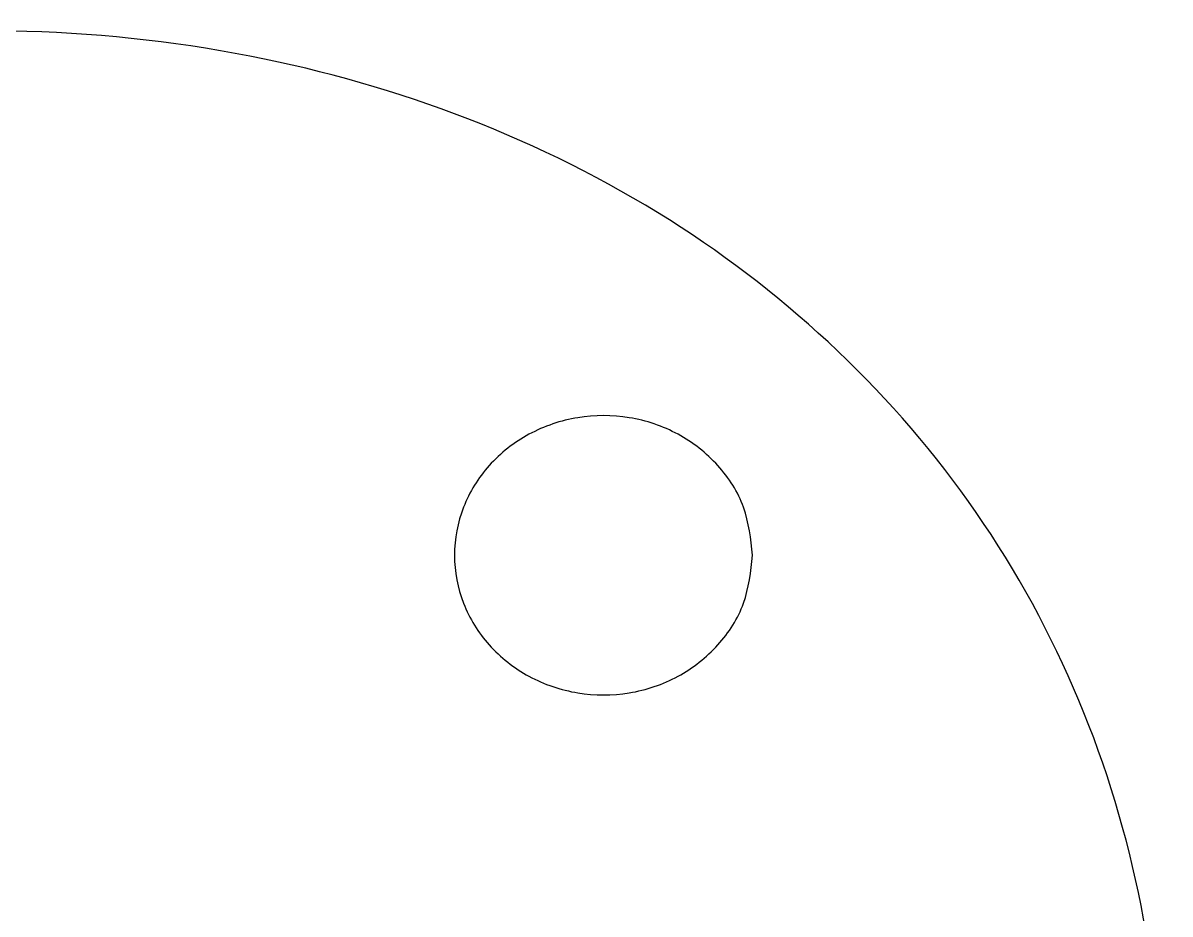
# Model space of a CAD drawing. Extents: x -3.6 to 33.9, y 40.4 to 75.
# Drawn here: x 18.51 to 33.86, y 63.03 to 74.96 of the extents above; entities that cross this region are included whole.
import ezdxf

# ---------------------------------------------------------------- set-up
doc = ezdxf.new("R2010")
doc.units = 0
doc.layers.add('Layer_1', color=7, linetype='CONTINUOUS')

msp = doc.modelspace()

# ---------------------------------------------------------------- linework, layer by layer
at = {"layer": 'Layer_1', "color": 1}
msp.add_lwpolyline([(28.268952, 67.83546)], close=True, dxfattribs=at)
for points, knots in [([(26.879055, 46.165073), (25.053792, 44.812835), (21.453543, 42.145605), (14.976456, 40.353479), (8.554845, 40.482925), (2.810203, 42.732913), (-1.47493, 46.872432), (-3.677904, 52.393004), (-3.506821, 58.493531), (-1.109716, 64.399494), (3.172887, 69.467984), (8.838825, 73.13905), (15.243024, 75.014668), (21.683129, 74.864038), (27.423496, 72.618946), (31.708651, 68.479402), (33.915527, 62.95436), (33.727928, 56.872752), (31.397487, 50.890427), (28.416989, 47.773437), (26.879055, 46.165073)], [0, 0, 0, 0, 6.766367, 13.346357, 19.73316, 25.749556, 31.41027, 37.120766, 43.060724, 49.272926, 55.895829, 62.662196, 69.242186, 75.628989, 81.645385, 87.3061, 93.016595, 98.956553, 105.168756, 111.791658, 111.791658, 111.791658, 111.791658]), ([(28.268952, 67.83546), (28.244816, 67.616275), (28.196532, 67.177812), (27.825388, 66.603269), (27.287174, 66.179532), (26.624849, 65.95625), (25.923722, 65.95625), (25.262418, 66.179532), (24.720237, 66.603269), (24.363398, 67.177812), (24.237993, 67.83546), (24.363398, 68.493108), (24.720237, 69.067651), (25.262418, 69.491388), (25.923722, 69.71467), (26.624849, 69.71467), (27.287174, 69.491388), (27.825388, 69.067651), (28.196532, 68.493108), (28.244816, 68.054645), (28.268952, 67.83546)], [0, 0, 0, 0, 0.653902, 1.308081, 1.986449, 2.677561, 3.363637, 4.054749, 4.733116, 5.387296, 6.041197, 6.695099, 7.349278, 8.027646, 8.718758, 9.404834, 10.095946, 10.774313, 11.428493, 12.082394, 12.082394, 12.082394, 12.082394])]:
    msp.add_open_spline(points, degree=3, knots=knots, dxfattribs=at)

doc.saveas('drawing.dxf')
